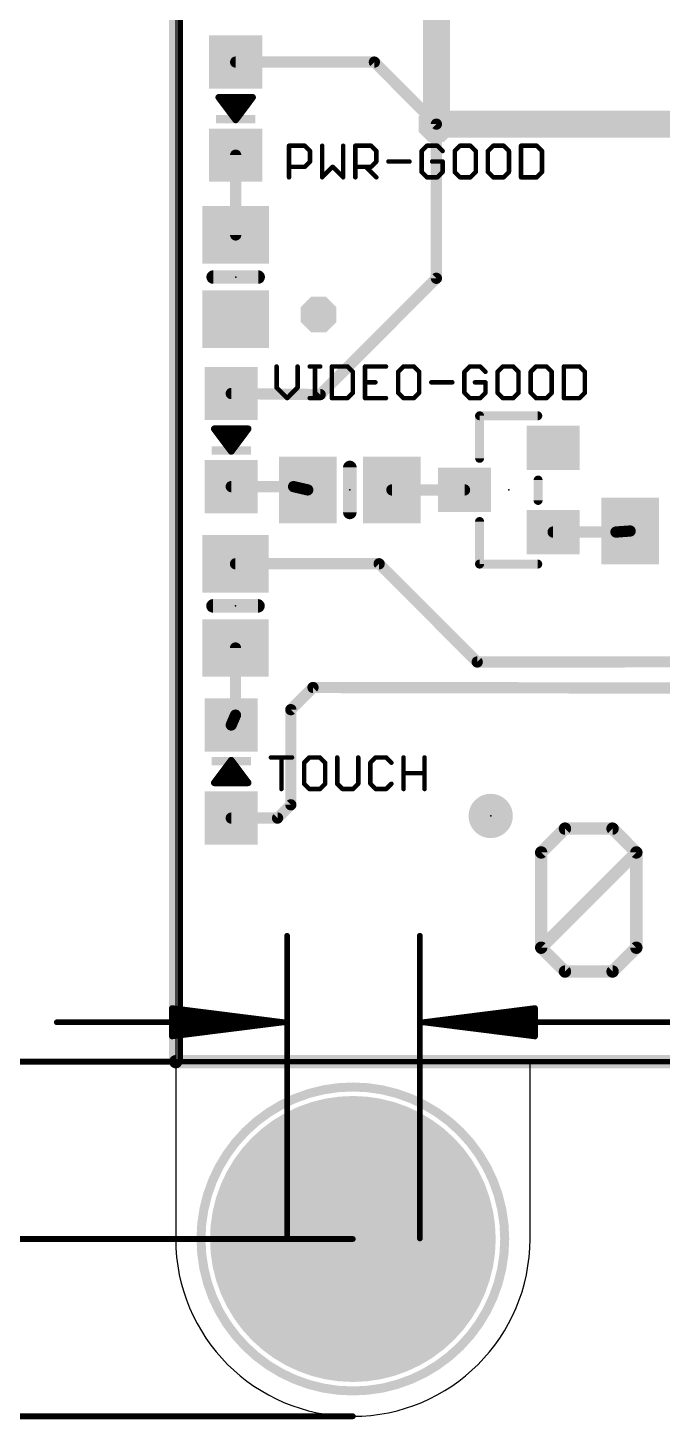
# Model space of a CAD drawing. Extents: x -31 to 165, y 0 to 136.
# Drawn here: x -3.34 to 10.98, y -0.06 to 31.32 of the extents above; entities that cross this region are included whole.
import ezdxf

# ---------------------------------------------------------------- set-up
doc = ezdxf.new("R2010")
doc.units = 0
for name, color, linetype in [('1', 12, 'CONTINUOUS'), ('16', 132, 'CONTINUOUS'), ('17', 110, 'CONTINUOUS'), ('18', 3, 'CONTINUOUS'), ('20', 53, 'CONTINUOUS'), ('21', 40, 'CONTINUOUS'), ('22', 6, 'CONTINUOUS'), ('23', 40, 'CONTINUOUS'), ('47', 253, 'CONTINUOUS')]:
    doc.layers.add(name, color=color, linetype=linetype)

# ---------------------------------------------------------------- blocks, each defined once
blk = doc.blocks.new('PIE')
at = {"const_width": 0.5}
blk.add_lwpolyline([(0, -0.25, 1), (0, 0.25, 1), (0, -0.25)], format="xyb", dxfattribs=at)
blk = doc.blocks.new('RECT')
blk.add_solid([(-0.5, -0.5), (0.5, -0.5), (-0.5, 0.5), (0.5, 0.5)])
blk = doc.blocks.new('ROUNDP')
at = {"const_width": 0.5}
blk.add_lwpolyline([(0, -0.25, 1), (0, 0.25, 1), (0, -0.25)], format="xyb", dxfattribs=at)
blk = doc.blocks.new('OCTAGONV')
at = {"const_width": 0.5}
blk.add_lwpolyline([(-0.25, -0.1036), (-0.25, 0.1036), (-0.1036, 0.25), (0.1036, 0.25), (0.25, 0.1036), (0.25, -0.1036), (0.1036, -0.25), (-0.1036, -0.25), (-0.25, -0.1036), (-0.25, 0.1036)], dxfattribs=at)

msp = doc.modelspace()

# ---------------------------------------------------------------- linework, layer by layer
at = {"layer": '1'}
for points, const_width in [([(-0.0008, 8.001), (-0.0008, 108.201)], 0.3), ([(1.3532, 30.551), (4.4852, 30.551)], 0.254), ([(4.4852, 30.551), (5.8852, 29.151)], 0.254), ([(5.8852, 29.151), (18.3992, 29.151)], 0.6096), ([(5.8852, 25.6735), (5.8852, 29.151)], 0.254), ([(1.3532, 26.651), (1.3532, 28.451)], 0.254), ([(3.2612, 23.0495), (5.8852, 25.6735)], 0.254), ([(1.2532, 23.0735), (3.2612, 23.0495)], 0.254), ([(2.6607, 20.9735), (1.2532, 20.9735)], 0.254), ([(2.9807, 20.899), (2.6607, 20.9735)], 0.254), ([(6.5212, 20.899), (4.8807, 20.899)], 0.254), ([(10.2602, 19.972), (9.9402, 19.949)], 0.254), ([(9.9402, 19.949), (8.5212, 19.949)], 0.254), ([(1.3492, 19.233), (4.5922, 19.233)], 0.254), ([(4.5922, 19.233), (6.8072, 17.018)], 0.254), ([(1.3492, 15.819), (1.3492, 17.333)], 0.254), ([(6.8072, 17.018), (30.6312, 17.033)], 0.254), ([(2.5992, 15.942), (3.0992, 16.442)], 0.254), ([(3.0992, 16.442), (31.1317, 16.401)], 0.254), ([(2.5992, 13.796), (2.5992, 15.942)], 0.254), ([(1.2532, 15.596), (1.3492, 15.819)], 0.254), ([(2.2992, 13.496), (2.5992, 13.796)], 0.254), ([(1.2532, 13.496), (2.2992, 13.496)], 0.254), ([(165.0992, 8.001), (-0.0008, 8.001)], 0.3)]:
    msp.add_lwpolyline(points, dxfattribs=dict(at, const_width=const_width))
for points, const_width in [([(1.3532, 30.6145, 1), (1.3532, 30.4875)], 0.127), ([(4.5301, 30.5959, 1), (4.4403, 30.5061)], 0.127), ([(4.4852, 30.4875, 1), (4.4852, 30.6145)], 0.127), ([(5.8852, 29.3034, 1), (5.8852, 28.9986)], 0.3048), ([(5.9487, 29.151, 1), (5.8217, 29.151)], 0.127), ([(5.8403, 29.1061, 1), (5.9301, 29.1959)], 0.127), ([(1.4167, 28.451, 1), (1.2897, 28.451)], 0.127), ([(1.2897, 26.651, 1), (1.4167, 26.651)], 0.127), ([(5.9301, 25.6286, 1), (5.8403, 25.7184)], 0.127), ([(5.8217, 25.6735, 1), (5.9487, 25.6735)], 0.127), ([(1.254, 23.137, 1), (1.2524, 23.01)], 0.127), ([(3.2163, 23.0944, 1), (3.3061, 23.0046)], 0.127), ([(3.2604, 22.986, 1), (3.262, 23.113)], 0.127), ([(1.2532, 21.037, 1), (1.2532, 20.91)], 0.127), ([(2.6751, 21.0353, 1), (2.6463, 20.9117)], 0.127), ([(2.6607, 20.91, 1), (2.6607, 21.037)], 0.127), ([(2.9663, 20.8372, 1), (2.9951, 20.9608)], 0.127), ([(4.8807, 20.9625, 1), (4.8807, 20.8355)], 0.127), ([(6.5212, 20.8355, 1), (6.5212, 20.9625)], 0.127), ([(10.2648, 19.9087, 1), (10.2556, 20.0353)], 0.127), ([(8.5212, 20.0125, 1), (8.5212, 19.8855)], 0.127), ([(9.9356, 20.0123, 1), (9.9448, 19.8857)], 0.127), ([(9.9402, 19.8855, 1), (9.9402, 20.0125)], 0.127), ([(1.3492, 19.2965, 1), (1.3492, 19.1695)], 0.127), ([(4.6371, 19.2779, 1), (4.5473, 19.1881)], 0.127), ([(4.5922, 19.1695, 1), (4.5922, 19.2965)], 0.127), ([(1.4127, 17.333, 1), (1.2857, 17.333)], 0.127), ([(6.8072, 17.0815, 1), (6.8072, 16.9545)], 0.127), ([(6.7623, 16.9731, 1), (6.8521, 17.0629)], 0.127), ([(3.0993, 16.5055, 1), (3.0991, 16.3785)], 0.127), ([(3.1441, 16.3971, 1), (3.0543, 16.4869)], 0.127), ([(2.6627, 15.942, 1), (2.5357, 15.942)], 0.127), ([(2.5543, 15.9869, 1), (2.6441, 15.8971)], 0.127), ([(1.2857, 15.819, 1), (1.4127, 15.819)], 0.127), ([(1.4075, 15.7939, 1), (1.2909, 15.8441)], 0.127), ([(1.1949, 15.6211, 1), (1.3115, 15.5709)], 0.127), ([(2.5357, 13.796, 1), (2.6627, 13.796)], 0.127), ([(2.6441, 13.7511, 1), (2.5543, 13.8409)], 0.127), ([(1.2532, 13.5595, 1), (1.2532, 13.4325)], 0.127), ([(2.2543, 13.5409, 1), (2.3441, 13.4511)], 0.127), ([(2.2992, 13.4325, 1), (2.2992, 13.5595)], 0.127), ([(-0.0008, 8.076, 1), (-0.0008, 7.926)], 0.15), ([(-0.0758, 8.001, 1), (0.0742, 8.001)], 0.15)]:
    msp.add_lwpolyline(points, format="xyb", dxfattribs=dict(at, const_width=const_width))
at = {"layer": '16'}
for points, const_width in [([(-0.0008, 8.001), (-0.0008, 108.201)], 0.25), ([(5.8852, 29.151), (5.8852, 46.301)], 0.6096), ([(165.0992, 8.001), (-0.0008, 8.001)], 0.25)]:
    msp.add_lwpolyline(points, dxfattribs=dict(at, const_width=const_width))
for points, const_width in [([(5.7328, 29.151, 1), (6.0376, 29.151)], 0.3048), ([(-0.0008, 8.0635, 1), (-0.0008, 7.9385)], 0.125), ([(-0.0633, 8.001, 1), (0.0617, 8.001)], 0.125)]:
    msp.add_lwpolyline(points, format="xyb", dxfattribs=dict(at, const_width=const_width))
at = {"layer": '20'}
for p, q in [((-0.0008, 112.201), (-0.0008, 4.001)), ((7.9992, 8.001), (157.0992, 8.001)), ((7.9992, 4.001), (7.9992, 8.001))]:
    msp.add_line(p, q, dxfattribs=at)
for start, end in [(180, 270), (270, 0)]:
    msp.add_arc((3.9992, 4.001), 4, start, end, dxfattribs=at)
at = {"layer": '21'}
for points, const_width in [([(1.7342, 29.755), (0.9722, 29.755)], 0.1524), ([(0.9722, 29.755), (1.3532, 29.247)], 0.1524), ([(1.3532, 29.247), (1.7342, 29.755)], 0.1524), ([(1, 29.718), (1.7065, 29.718)], 0.1524), ([(1.1142, 29.5656), (1.5922, 29.5656)], 0.1524), ([(1.2286, 29.4132), (1.4779, 29.4132)], 0.1524), ([(1.3429, 29.2608), (1.3636, 29.2608)], 0.1524), ([(2.558, 27.9518), (2.558, 28.6636)], 0.1016), ([(2.558, 28.6636), (2.9139, 28.6636)], 0.1016), ([(2.9139, 28.6636), (3.0325, 28.545)], 0.1016), ([(3.0325, 28.545), (3.0325, 28.3077)], 0.1016), ([(3.3064, 28.6636), (3.3064, 27.9518)], 0.1016), ([(3.781, 27.9518), (3.781, 28.6636)], 0.1016), ([(4.0548, 27.9518), (4.0548, 28.6636)], 0.1016), ([(4.0548, 28.6636), (4.4107, 28.6636)], 0.1016), ([(4.4107, 28.6636), (4.5294, 28.545)], 0.1016), ([(4.5294, 28.545), (4.5294, 28.3077)], 0.1016), ([(5.6703, 28.6636), (5.5517, 28.545)], 0.1016), ([(5.5517, 28.545), (5.5517, 28.0704)], 0.1016), ([(5.9076, 28.6636), (5.6703, 28.6636)], 0.1016), ([(6.0262, 28.545), (5.9076, 28.6636)], 0.1016), ([(6.4187, 28.6636), (6.3001, 28.545)], 0.1016), ([(6.3001, 28.545), (6.3001, 28.0704)], 0.1016), ([(6.656, 28.6636), (6.4187, 28.6636)], 0.1016), ([(6.7746, 28.545), (6.656, 28.6636)], 0.1016), ([(6.7746, 28.0704), (6.7746, 28.545)], 0.1016), ([(7.1671, 28.6636), (7.0485, 28.545)], 0.1016), ([(7.0485, 28.545), (7.0485, 28.0704)], 0.1016), ([(7.4044, 28.6636), (7.1671, 28.6636)], 0.1016), ([(7.523, 28.545), (7.4044, 28.6636)], 0.1016), ([(7.523, 28.0704), (7.523, 28.545)], 0.1016), ([(7.7969, 28.6636), (7.7969, 27.9518)], 0.1016), ([(8.1528, 28.6636), (7.7969, 28.6636)], 0.1016), ([(8.2714, 28.545), (8.1528, 28.6636)], 0.1016), ([(8.2714, 28.0704), (8.2714, 28.545)], 0.1016), ([(3.0325, 28.3077), (2.9139, 28.1891)], 0.1016), ([(4.5294, 28.3077), (4.4107, 28.1891)], 0.1016), ([(4.8032, 28.3077), (5.2778, 28.3077)], 0.1016), ([(6.0262, 28.3077), (5.7889, 28.3077)], 0.1016), ([(6.0262, 28.0704), (6.0262, 28.3077)], 0.1016), ([(2.9139, 28.1891), (2.558, 28.1891)], 0.1016), ([(3.3064, 27.9518), (3.5437, 28.1891)], 0.1016), ([(3.5437, 28.1891), (3.781, 27.9518)], 0.1016), ([(4.4107, 28.1891), (4.0548, 28.1891)], 0.1016), ([(4.2921, 28.1891), (4.5294, 27.9518)], 0.1016), ([(5.5517, 28.0704), (5.6703, 27.9518)], 0.1016), ([(5.6703, 27.9518), (5.9076, 27.9518)], 0.1016), ([(5.9076, 27.9518), (6.0262, 28.0704)], 0.1016), ([(6.3001, 28.0704), (6.4187, 27.9518)], 0.1016), ([(6.4187, 27.9518), (6.656, 27.9518)], 0.1016), ([(6.656, 27.9518), (6.7746, 28.0704)], 0.1016), ([(7.0485, 28.0704), (7.1671, 27.9518)], 0.1016), ([(7.1671, 27.9518), (7.4044, 27.9518)], 0.1016), ([(7.4044, 27.9518), (7.523, 28.0704)], 0.1016), ([(7.7969, 27.9518), (8.1528, 27.9518)], 0.1016), ([(8.1528, 27.9518), (8.2714, 28.0704)], 0.1016), ([(1.8612, 25.701), (0.8452, 25.701)], 0.3048), ([(2.277, 23.6826), (2.277, 23.2081)], 0.1016), ([(2.7515, 23.2081), (2.7515, 23.6826)], 0.1016), ([(3.0254, 23.6826), (3.2627, 23.6826)], 0.1016), ([(3.1441, 22.9708), (3.1441, 23.6826)], 0.1016), ([(3.5244, 23.6826), (3.5244, 22.9708)], 0.1016), ([(3.8803, 23.6826), (3.5244, 23.6826)], 0.1016), ([(3.9989, 23.564), (3.8803, 23.6826)], 0.1016), ([(3.9989, 23.0894), (3.9989, 23.564)], 0.1016), ([(4.7473, 23.6826), (4.2728, 23.6826)], 0.1016), ([(4.2728, 23.6826), (4.2728, 22.9708)], 0.1016), ([(5.1398, 23.6826), (5.0212, 23.564)], 0.1016), ([(5.0212, 23.564), (5.0212, 23.0894)], 0.1016), ([(5.3771, 23.6826), (5.1398, 23.6826)], 0.1016), ([(5.4957, 23.564), (5.3771, 23.6826)], 0.1016), ([(5.4957, 23.0894), (5.4957, 23.564)], 0.1016), ([(6.6367, 23.6826), (6.518, 23.564)], 0.1016), ([(6.518, 23.564), (6.518, 23.0894)], 0.1016), ([(6.8739, 23.6826), (6.6367, 23.6826)], 0.1016), ([(6.9926, 23.564), (6.8739, 23.6826)], 0.1016), ([(7.3851, 23.6826), (7.2664, 23.564)], 0.1016), ([(7.2664, 23.564), (7.2664, 23.0894)], 0.1016), ([(7.6223, 23.6826), (7.3851, 23.6826)], 0.1016), ([(7.741, 23.564), (7.6223, 23.6826)], 0.1016), ([(7.741, 23.0894), (7.741, 23.564)], 0.1016), ([(8.1335, 23.6826), (8.0149, 23.564)], 0.1016), ([(8.0149, 23.564), (8.0149, 23.0894)], 0.1016), ([(8.3708, 23.6826), (8.1335, 23.6826)], 0.1016), ([(8.4894, 23.564), (8.3708, 23.6826)], 0.1016), ([(8.4894, 23.0894), (8.4894, 23.564)], 0.1016), ([(8.7633, 23.6826), (8.7633, 22.9708)], 0.1016), ([(9.1192, 23.6826), (8.7633, 23.6826)], 0.1016), ([(9.2378, 23.564), (9.1192, 23.6826)], 0.1016), ([(9.2378, 23.0894), (9.2378, 23.564)], 0.1016), ([(2.277, 23.2081), (2.5143, 22.9708)], 0.1016), ([(2.5143, 22.9708), (2.7515, 23.2081)], 0.1016), ([(4.2728, 23.3267), (4.51, 23.3267)], 0.1016), ([(5.7696, 23.3267), (6.2441, 23.3267)], 0.1016), ([(6.9926, 23.3267), (6.7553, 23.3267)], 0.1016), ([(6.9926, 23.0894), (6.9926, 23.3267)], 0.1016), ([(3.0254, 22.9708), (3.2627, 22.9708)], 0.1016), ([(3.5244, 22.9708), (3.8803, 22.9708)], 0.1016), ([(3.8803, 22.9708), (3.9989, 23.0894)], 0.1016), ([(4.2728, 22.9708), (4.7473, 22.9708)], 0.1016), ([(5.0212, 23.0894), (5.1398, 22.9708)], 0.1016), ([(5.1398, 22.9708), (5.3771, 22.9708)], 0.1016), ([(5.3771, 22.9708), (5.4957, 23.0894)], 0.1016), ([(6.518, 23.0894), (6.6367, 22.9708)], 0.1016), ([(6.6367, 22.9708), (6.8739, 22.9708)], 0.1016), ([(6.8739, 22.9708), (6.9926, 23.0894)], 0.1016), ([(7.2664, 23.0894), (7.3851, 22.9708)], 0.1016), ([(7.3851, 22.9708), (7.6223, 22.9708)], 0.1016), ([(7.6223, 22.9708), (7.741, 23.0894)], 0.1016), ([(8.0149, 23.0894), (8.1335, 22.9708)], 0.1016), ([(8.1335, 22.9708), (8.3708, 22.9708)], 0.1016), ([(8.3708, 22.9708), (8.4894, 23.0894)], 0.1016), ([(8.7633, 22.9708), (9.1192, 22.9708)], 0.1016), ([(9.1192, 22.9708), (9.2378, 23.0894)], 0.1016), ([(6.8608, 22.5714), (8.1736, 22.5714)], 0.2032), ([(6.8608, 21.6126), (6.8608, 22.5714)], 0.2032), ([(1.6342, 22.2775), (0.8722, 22.2775)], 0.1524), ([(0.8722, 22.2775), (1.2532, 21.7695)], 0.1524), ([(0.8925, 22.2504), (1.6139, 22.2504)], 0.1524), ([(1.2532, 21.7695), (1.6342, 22.2775)], 0.1524), ([(1.0068, 22.098), (1.4996, 22.098)], 0.1524), ([(1.1211, 21.9456), (1.3853, 21.9456)], 0.1524), ([(1.2354, 21.7932), (1.271, 21.7932)], 0.1524), ([(3.9307, 21.407), (3.9307, 20.391)], 0.3048), ([(8.1816, 21.1214), (8.1816, 20.6626)], 0.2032), ([(6.8608, 19.2266), (6.8608, 20.1854)], 0.2032), ([(8.1736, 19.2266), (6.8608, 19.2266)], 0.2032), ([(0.8412, 18.283), (1.8572, 18.283)], 0.3048), ([(1.2532, 14.8), (0.8722, 14.292)], 0.1524), ([(1.2403, 14.7828), (1.2661, 14.7828)], 0.1524), ([(1.6342, 14.292), (1.2532, 14.8)], 0.1524), ([(2.15, 14.8636), (2.6245, 14.8636)], 0.1016), ([(2.3873, 14.1518), (2.3873, 14.8636)], 0.1016), ([(3.0171, 14.8636), (2.8984, 14.745)], 0.1016), ([(2.8984, 14.745), (2.8984, 14.2704)], 0.1016), ([(3.2543, 14.8636), (3.0171, 14.8636)], 0.1016), ([(3.373, 14.745), (3.2543, 14.8636)], 0.1016), ([(3.373, 14.2704), (3.373, 14.745)], 0.1016), ([(3.6468, 14.8636), (3.6468, 14.2704)], 0.1016), ([(4.1214, 14.2704), (4.1214, 14.8636)], 0.1016), ([(4.5139, 14.8636), (4.3952, 14.745)], 0.1016), ([(4.3952, 14.745), (4.3952, 14.2704)], 0.1016), ([(4.7511, 14.8636), (4.5139, 14.8636)], 0.1016), ([(4.8698, 14.745), (4.7511, 14.8636)], 0.1016), ([(5.1437, 14.1518), (5.1437, 14.8636)], 0.1016), ([(5.6182, 14.8636), (5.6182, 14.1518)], 0.1016), ([(1.0117, 14.478), (1.4947, 14.478)], 0.1524), ([(1.126, 14.6304), (1.3804, 14.6304)], 0.1524), ([(5.1437, 14.5077), (5.6182, 14.5077)], 0.1016), ([(0.8722, 14.292), (1.6342, 14.292)], 0.1524), ([(0.8974, 14.3256), (1.609, 14.3256)], 0.1524), ([(2.8984, 14.2704), (3.0171, 14.1518)], 0.1016), ([(3.0171, 14.1518), (3.2543, 14.1518)], 0.1016), ([(3.2543, 14.1518), (3.373, 14.2704)], 0.1016), ([(3.6468, 14.2704), (3.7655, 14.1518)], 0.1016), ([(3.7655, 14.1518), (4.0027, 14.1518)], 0.1016), ([(4.0027, 14.1518), (4.1214, 14.2704)], 0.1016), ([(4.3952, 14.2704), (4.5139, 14.1518)], 0.1016), ([(4.5139, 14.1518), (4.7511, 14.1518)], 0.1016), ([(4.7511, 14.1518), (4.8698, 14.2704)], 0.1016)]:
    msp.add_lwpolyline(points, dxfattribs=dict(at, const_width=const_width))
for points, const_width in [([(0.9722, 29.7931, 1), (0.9722, 29.7169)], 0.0762), ([(1.0027, 29.7779, 1), (0.9417, 29.7321)], 0.0762), ([(1.7647, 29.7321, 1), (1.7037, 29.7779)], 0.0762), ([(1.7342, 29.7169, 1), (1.7342, 29.7931)], 0.0762), ([(1, 29.7561, 1), (1, 29.6799)], 0.0762), ([(1.1142, 29.6037, 1), (1.1142, 29.5275)], 0.0762), ([(1.5922, 29.5275, 1), (1.5922, 29.6037)], 0.0762), ([(1.7065, 29.6799, 1), (1.7065, 29.7561)], 0.0762), ([(1.2286, 29.4513, 1), (1.2286, 29.3751)], 0.0762), ([(1.3429, 29.2989, 1), (1.3429, 29.2227)], 0.0762), ([(1.3227, 29.2699, 1), (1.3837, 29.2241)], 0.0762), ([(1.3227, 29.2241, 1), (1.3837, 29.2699)], 0.0762), ([(1.3636, 29.2227, 1), (1.3636, 29.2989)], 0.0762), ([(1.4779, 29.3751, 1), (1.4779, 29.4513)], 0.0762), ([(2.5834, 28.6636, 1), (2.5326, 28.6636)], 0.0508), ([(2.558, 28.689, 1), (2.558, 28.6382)], 0.0508), ([(2.9319, 28.6816, 1), (2.8959, 28.6456)], 0.0508), ([(2.9139, 28.6382, 1), (2.9139, 28.689)], 0.0508), ([(3.0579, 28.545, 1), (3.0071, 28.545)], 0.0508), ([(3.0146, 28.527, 1), (3.0505, 28.5629)], 0.0508), ([(3.3318, 28.6636, 1), (3.281, 28.6636)], 0.0508), ([(3.8064, 28.6636, 1), (3.7556, 28.6636)], 0.0508), ([(4.0802, 28.6636, 1), (4.0294, 28.6636)], 0.0508), ([(4.0548, 28.689, 1), (4.0548, 28.6382)], 0.0508), ([(4.4287, 28.6816, 1), (4.3928, 28.6456)], 0.0508), ([(4.4107, 28.6382, 1), (4.4107, 28.689)], 0.0508), ([(4.5548, 28.545, 1), (4.504, 28.545)], 0.0508), ([(4.5114, 28.527, 1), (4.5473, 28.5629)], 0.0508), ([(5.5771, 28.545, 1), (5.5263, 28.545)], 0.0508), ([(5.5337, 28.5629, 1), (5.5696, 28.527)], 0.0508), ([(5.6703, 28.689, 1), (5.6703, 28.6382)], 0.0508), ([(5.6883, 28.6456, 1), (5.6523, 28.6816)], 0.0508), ([(5.9255, 28.6816, 1), (5.8896, 28.6456)], 0.0508), ([(5.9076, 28.6382, 1), (5.9076, 28.689)], 0.0508), ([(6.0082, 28.527, 1), (6.0442, 28.5629)], 0.0508), ([(6.3255, 28.545, 1), (6.2747, 28.545)], 0.0508), ([(6.2821, 28.5629, 1), (6.318, 28.527)], 0.0508), ([(6.4187, 28.689, 1), (6.4187, 28.6382)], 0.0508), ([(6.4367, 28.6456, 1), (6.4008, 28.6816)], 0.0508), ([(6.6739, 28.6816, 1), (6.638, 28.6456)], 0.0508), ([(6.656, 28.6382, 1), (6.656, 28.689)], 0.0508), ([(6.8, 28.545, 1), (6.7492, 28.545)], 0.0508), ([(6.7567, 28.527, 1), (6.7926, 28.5629)], 0.0508), ([(7.0739, 28.545, 1), (7.0231, 28.545)], 0.0508), ([(7.0305, 28.5629, 1), (7.0665, 28.527)], 0.0508), ([(7.1671, 28.689, 1), (7.1671, 28.6382)], 0.0508), ([(7.1851, 28.6456, 1), (7.1492, 28.6816)], 0.0508), ([(7.4224, 28.6816, 1), (7.3864, 28.6456)], 0.0508), ([(7.4044, 28.6382, 1), (7.4044, 28.689)], 0.0508), ([(7.5484, 28.545, 1), (7.4976, 28.545)], 0.0508), ([(7.5051, 28.527, 1), (7.541, 28.5629)], 0.0508), ([(7.8223, 28.6636, 1), (7.7715, 28.6636)], 0.0508), ([(7.7969, 28.689, 1), (7.7969, 28.6382)], 0.0508), ([(8.1708, 28.6816, 1), (8.1349, 28.6456)], 0.0508), ([(8.1528, 28.6382, 1), (8.1528, 28.689)], 0.0508), ([(8.2968, 28.545, 1), (8.246, 28.545)], 0.0508), ([(8.2535, 28.527, 1), (8.2894, 28.5629)], 0.0508), ([(3.0071, 28.3077, 1), (3.0579, 28.3077)], 0.0508), ([(3.0505, 28.2897, 1), (3.0146, 28.3257)], 0.0508), ([(4.504, 28.3077, 1), (4.5548, 28.3077)], 0.0508), ([(4.5473, 28.2897, 1), (4.5114, 28.3257)], 0.0508), ([(4.8032, 28.3331, 1), (4.8032, 28.2823)], 0.0508), ([(5.2778, 28.2823, 1), (5.2778, 28.3331)], 0.0508), ([(5.7889, 28.3331, 1), (5.7889, 28.2823)], 0.0508), ([(6.0516, 28.3077, 1), (6.0008, 28.3077)], 0.0508), ([(6.0262, 28.2823, 1), (6.0262, 28.3331)], 0.0508), ([(2.558, 28.2145, 1), (2.558, 28.1637)], 0.0508), ([(2.5326, 27.9518, 1), (2.5834, 27.9518)], 0.0508), ([(2.8959, 28.207, 1), (2.9319, 28.1711)], 0.0508), ([(2.9139, 28.1637, 1), (2.9139, 28.2145)], 0.0508), ([(3.2885, 27.9698, 1), (3.3244, 27.9338)], 0.0508), ([(3.281, 27.9518, 1), (3.3318, 27.9518)], 0.0508), ([(3.5616, 28.207, 1), (3.5257, 28.1711)], 0.0508), ([(3.5616, 28.1711, 1), (3.5257, 28.207)], 0.0508), ([(3.7556, 27.9518, 1), (3.8064, 27.9518)], 0.0508), ([(3.763, 27.9338, 1), (3.7989, 27.9698)], 0.0508), ([(4.0548, 28.2145, 1), (4.0548, 28.1637)], 0.0508), ([(4.0294, 27.9518, 1), (4.0802, 27.9518)], 0.0508), ([(4.3101, 28.207, 1), (4.2741, 28.1711)], 0.0508), ([(4.3928, 28.207, 1), (4.4287, 28.1711)], 0.0508), ([(4.4107, 28.1637, 1), (4.4107, 28.2145)], 0.0508), ([(4.5114, 27.9338, 1), (4.5473, 27.9698)], 0.0508), ([(5.5696, 28.0884, 1), (5.5337, 28.0525)], 0.0508), ([(5.5263, 28.0704, 1), (5.5771, 28.0704)], 0.0508), ([(5.6703, 27.9772, 1), (5.6703, 27.9264)], 0.0508), ([(5.6523, 27.9338, 1), (5.6883, 27.9698)], 0.0508), ([(5.8896, 27.9698, 1), (5.9255, 27.9338)], 0.0508), ([(5.9076, 27.9264, 1), (5.9076, 27.9772)], 0.0508), ([(6.0008, 28.0704, 1), (6.0516, 28.0704)], 0.0508), ([(6.0442, 28.0525, 1), (6.0082, 28.0884)], 0.0508), ([(6.318, 28.0884, 1), (6.2821, 28.0525)], 0.0508), ([(6.2747, 28.0704, 1), (6.3255, 28.0704)], 0.0508), ([(6.4187, 27.9772, 1), (6.4187, 27.9264)], 0.0508), ([(6.4008, 27.9338, 1), (6.4367, 27.9698)], 0.0508), ([(6.638, 27.9698, 1), (6.6739, 27.9338)], 0.0508), ([(6.656, 27.9264, 1), (6.656, 27.9772)], 0.0508), ([(6.7492, 28.0704, 1), (6.8, 28.0704)], 0.0508), ([(6.7926, 28.0525, 1), (6.7567, 28.0884)], 0.0508), ([(7.0665, 28.0884, 1), (7.0305, 28.0525)], 0.0508), ([(7.0231, 28.0704, 1), (7.0739, 28.0704)], 0.0508), ([(7.1671, 27.9772, 1), (7.1671, 27.9264)], 0.0508), ([(7.1492, 27.9338, 1), (7.1851, 27.9698)], 0.0508), ([(7.3864, 27.9698, 1), (7.4224, 27.9338)], 0.0508), ([(7.4044, 27.9264, 1), (7.4044, 27.9772)], 0.0508), ([(7.4976, 28.0704, 1), (7.5484, 28.0704)], 0.0508), ([(7.541, 28.0525, 1), (7.5051, 28.0884)], 0.0508), ([(7.7969, 27.9772, 1), (7.7969, 27.9264)], 0.0508), ([(7.7715, 27.9518, 1), (7.8223, 27.9518)], 0.0508), ([(8.1349, 27.9698, 1), (8.1708, 27.9338)], 0.0508), ([(8.1528, 27.9264, 1), (8.1528, 27.9772)], 0.0508), ([(8.246, 28.0704, 1), (8.2968, 28.0704)], 0.0508), ([(8.2894, 28.0525, 1), (8.2535, 28.0884)], 0.0508), ([(0.8452, 25.7772, 1), (0.8452, 25.6248)], 0.1524), ([(1.8612, 25.6248, 1), (1.8612, 25.7772)], 0.1524), ([(2.3024, 23.6826, 1), (2.2516, 23.6826)], 0.0508), ([(2.7769, 23.6826, 1), (2.7261, 23.6826)], 0.0508), ([(3.0254, 23.708, 1), (3.0254, 23.6572)], 0.0508), ([(3.1694, 23.6826, 1), (3.1187, 23.6826)], 0.0508), ([(3.2627, 23.6572, 1), (3.2627, 23.708)], 0.0508), ([(3.5498, 23.6826, 1), (3.499, 23.6826)], 0.0508), ([(3.5244, 23.708, 1), (3.5244, 23.6572)], 0.0508), ([(3.8982, 23.7006, 1), (3.8623, 23.6646)], 0.0508), ([(3.8803, 23.6572, 1), (3.8803, 23.708)], 0.0508), ([(4.0243, 23.564, 1), (3.9735, 23.564)], 0.0508), ([(3.9809, 23.546, 1), (4.0169, 23.5819)], 0.0508), ([(4.2728, 23.708, 1), (4.2728, 23.6572)], 0.0508), ([(4.2982, 23.6826, 1), (4.2474, 23.6826)], 0.0508), ([(4.7473, 23.6572, 1), (4.7473, 23.708)], 0.0508), ([(5.0466, 23.564, 1), (4.9958, 23.564)], 0.0508), ([(5.0032, 23.5819, 1), (5.0392, 23.546)], 0.0508), ([(5.1398, 23.708, 1), (5.1398, 23.6572)], 0.0508), ([(5.1578, 23.6646, 1), (5.1219, 23.7006)], 0.0508), ([(5.3951, 23.7006, 1), (5.3591, 23.6646)], 0.0508), ([(5.3771, 23.6572, 1), (5.3771, 23.708)], 0.0508), ([(5.5211, 23.564, 1), (5.4703, 23.564)], 0.0508), ([(5.4778, 23.546, 1), (5.5137, 23.5819)], 0.0508), ([(6.5434, 23.564, 1), (6.4926, 23.564)], 0.0508), ([(6.5001, 23.5819, 1), (6.536, 23.546)], 0.0508), ([(6.6367, 23.708, 1), (6.6367, 23.6572)], 0.0508), ([(6.6546, 23.6646, 1), (6.6187, 23.7006)], 0.0508), ([(6.8919, 23.7006, 1), (6.856, 23.6646)], 0.0508), ([(6.8739, 23.6572, 1), (6.8739, 23.708)], 0.0508), ([(6.9746, 23.546, 1), (7.0105, 23.5819)], 0.0508), ([(7.2918, 23.564, 1), (7.241, 23.564)], 0.0508), ([(7.2485, 23.5819, 1), (7.2844, 23.546)], 0.0508), ([(7.3851, 23.708, 1), (7.3851, 23.6572)], 0.0508), ([(7.403, 23.6646, 1), (7.3671, 23.7006)], 0.0508), ([(7.6403, 23.7006, 1), (7.6044, 23.6646)], 0.0508), ([(7.6223, 23.6572, 1), (7.6223, 23.708)], 0.0508), ([(7.7664, 23.564, 1), (7.7156, 23.564)], 0.0508), ([(7.723, 23.546, 1), (7.7589, 23.5819)], 0.0508), ([(8.0403, 23.564, 1), (7.9895, 23.564)], 0.0508), ([(7.9969, 23.5819, 1), (8.0328, 23.546)], 0.0508), ([(8.1335, 23.708, 1), (8.1335, 23.6572)], 0.0508), ([(8.1514, 23.6646, 1), (8.1155, 23.7006)], 0.0508), ([(8.3887, 23.7006, 1), (8.3528, 23.6646)], 0.0508), ([(8.3708, 23.6572, 1), (8.3708, 23.708)], 0.0508), ([(8.5148, 23.564, 1), (8.464, 23.564)], 0.0508), ([(8.4714, 23.546, 1), (8.5074, 23.5819)], 0.0508), ([(8.7887, 23.6826, 1), (8.7379, 23.6826)], 0.0508), ([(8.7633, 23.708, 1), (8.7633, 23.6572)], 0.0508), ([(9.1371, 23.7006, 1), (9.1012, 23.6646)], 0.0508), ([(9.1192, 23.6572, 1), (9.1192, 23.708)], 0.0508), ([(9.2632, 23.564, 1), (9.2124, 23.564)], 0.0508), ([(9.2198, 23.546, 1), (9.2558, 23.5819)], 0.0508), ([(2.295, 23.226, 1), (2.259, 23.1901)], 0.0508), ([(2.2516, 23.2081, 1), (2.3024, 23.2081)], 0.0508), ([(2.7261, 23.2081, 1), (2.7769, 23.2081)], 0.0508), ([(2.7695, 23.1901, 1), (2.7336, 23.226)], 0.0508), ([(4.2728, 23.3521, 1), (4.2728, 23.3013)], 0.0508), ([(4.51, 23.3013, 1), (4.51, 23.3521)], 0.0508), ([(5.7696, 23.3521, 1), (5.7696, 23.3013)], 0.0508), ([(6.2441, 23.3013, 1), (6.2441, 23.3521)], 0.0508), ([(6.7553, 23.3521, 1), (6.7553, 23.3013)], 0.0508), ([(7.018, 23.3267, 1), (6.9672, 23.3267)], 0.0508), ([(6.9926, 23.3013, 1), (6.9926, 23.3521)], 0.0508), ([(2.4963, 22.9888, 1), (2.5322, 22.9528)], 0.0508), ([(2.4963, 22.9528, 1), (2.5322, 22.9888)], 0.0508), ([(3.0254, 22.9962, 1), (3.0254, 22.9454)], 0.0508), ([(3.1187, 22.9708, 1), (3.1694, 22.9708)], 0.0508), ([(3.2627, 22.9454, 1), (3.2627, 22.9962)], 0.0508), ([(3.5244, 22.9962, 1), (3.5244, 22.9454)], 0.0508), ([(3.499, 22.9708, 1), (3.5498, 22.9708)], 0.0508), ([(3.8623, 22.9888, 1), (3.8982, 22.9528)], 0.0508), ([(3.8803, 22.9454, 1), (3.8803, 22.9962)], 0.0508), ([(3.9735, 23.0894, 1), (4.0243, 23.0894)], 0.0508), ([(4.0169, 23.0715, 1), (3.9809, 23.1074)], 0.0508), ([(4.2728, 22.9962, 1), (4.2728, 22.9454)], 0.0508), ([(4.2474, 22.9708, 1), (4.2982, 22.9708)], 0.0508), ([(4.7473, 22.9454, 1), (4.7473, 22.9962)], 0.0508), ([(5.0392, 23.1074, 1), (5.0032, 23.0715)], 0.0508), ([(4.9958, 23.0894, 1), (5.0466, 23.0894)], 0.0508), ([(5.1398, 22.9962, 1), (5.1398, 22.9454)], 0.0508), ([(5.1219, 22.9528, 1), (5.1578, 22.9888)], 0.0508), ([(5.3591, 22.9888, 1), (5.3951, 22.9528)], 0.0508), ([(5.3771, 22.9454, 1), (5.3771, 22.9962)], 0.0508), ([(5.4703, 23.0894, 1), (5.5211, 23.0894)], 0.0508), ([(5.5137, 23.0715, 1), (5.4778, 23.1074)], 0.0508), ([(6.4926, 23.0894, 1), (6.5434, 23.0894)], 0.0508), ([(6.536, 23.1074, 1), (6.5001, 23.0715)], 0.0508), ([(6.6367, 22.9962, 1), (6.6367, 22.9454)], 0.0508), ([(6.6187, 22.9528, 1), (6.6546, 22.9888)], 0.0508), ([(6.856, 22.9888, 1), (6.8919, 22.9528)], 0.0508), ([(6.8739, 22.9454, 1), (6.8739, 22.9962)], 0.0508), ([(6.9672, 23.0894, 1), (7.018, 23.0894)], 0.0508), ([(7.0105, 23.0715, 1), (6.9746, 23.1074)], 0.0508), ([(7.241, 23.0894, 1), (7.2918, 23.0894)], 0.0508), ([(7.2844, 23.1074, 1), (7.2485, 23.0715)], 0.0508), ([(7.3851, 22.9962, 1), (7.3851, 22.9454)], 0.0508), ([(7.3671, 22.9528, 1), (7.403, 22.9888)], 0.0508), ([(7.6044, 22.9888, 1), (7.6403, 22.9528)], 0.0508), ([(7.6223, 22.9454, 1), (7.6223, 22.9962)], 0.0508), ([(7.7156, 23.0894, 1), (7.7664, 23.0894)], 0.0508), ([(7.7589, 23.0715, 1), (7.723, 23.1074)], 0.0508), ([(8.0328, 23.1074, 1), (7.9969, 23.0715)], 0.0508), ([(7.9895, 23.0894, 1), (8.0403, 23.0894)], 0.0508), ([(8.1335, 22.9962, 1), (8.1335, 22.9454)], 0.0508), ([(8.1155, 22.9528, 1), (8.1514, 22.9888)], 0.0508), ([(8.3528, 22.9888, 1), (8.3887, 22.9528)], 0.0508), ([(8.3708, 22.9454, 1), (8.3708, 22.9962)], 0.0508), ([(8.464, 23.0894, 1), (8.5148, 23.0894)], 0.0508), ([(8.5074, 23.0715, 1), (8.4714, 23.1074)], 0.0508), ([(8.7633, 22.9962, 1), (8.7633, 22.9454)], 0.0508), ([(8.7379, 22.9708, 1), (8.7887, 22.9708)], 0.0508), ([(9.1012, 22.9888, 1), (9.1371, 22.9528)], 0.0508), ([(9.1192, 22.9454, 1), (9.1192, 22.9962)], 0.0508), ([(9.2124, 23.0894, 1), (9.2632, 23.0894)], 0.0508), ([(9.2558, 23.0715, 1), (9.2198, 23.1074)], 0.0508), ([(6.8608, 22.6222, 1), (6.8608, 22.5206)], 0.1016), ([(6.9116, 22.5714, 1), (6.81, 22.5714)], 0.1016), ([(8.1736, 22.5206, 1), (8.1736, 22.6222)], 0.1016), ([(0.8722, 22.3156, 1), (0.8722, 22.2394)], 0.0762), ([(0.9027, 22.3004, 1), (0.8417, 22.2546)], 0.0762), ([(0.8925, 22.2885, 1), (0.8925, 22.2123)], 0.0762), ([(1.6647, 22.2546, 1), (1.6037, 22.3004)], 0.0762), ([(1.6139, 22.2123, 1), (1.6139, 22.2885)], 0.0762), ([(1.6342, 22.2394, 1), (1.6342, 22.3156)], 0.0762), ([(1.0068, 22.1361, 1), (1.0068, 22.0599)], 0.0762), ([(1.1211, 21.9837, 1), (1.1211, 21.9075)], 0.0762), ([(1.3853, 21.9075, 1), (1.3853, 21.9837)], 0.0762), ([(1.4996, 22.0599, 1), (1.4996, 22.1361)], 0.0762), ([(1.2354, 21.8313, 1), (1.2354, 21.7551)], 0.0762), ([(1.2227, 21.7924, 1), (1.2837, 21.7466)], 0.0762), ([(1.2227, 21.7466, 1), (1.2837, 21.7924)], 0.0762), ([(1.271, 21.7551, 1), (1.271, 21.8313)], 0.0762), ([(6.81, 21.6126, 1), (6.9116, 21.6126)], 0.1016), ([(4.0069, 21.407, 1), (3.8545, 21.407)], 0.1524), ([(8.2324, 21.1214, 1), (8.1308, 21.1214)], 0.1016), ([(3.8545, 20.391, 1), (4.0069, 20.391)], 0.1524), ([(8.1308, 20.6626, 1), (8.2324, 20.6626)], 0.1016), ([(6.9116, 20.1854, 1), (6.81, 20.1854)], 0.1016), ([(6.8608, 19.2774, 1), (6.8608, 19.1758)], 0.1016), ([(6.81, 19.2266, 1), (6.9116, 19.2266)], 0.1016), ([(8.1736, 19.1758, 1), (8.1736, 19.2774)], 0.1016), ([(0.8412, 18.3592, 1), (0.8412, 18.2068)], 0.1524), ([(1.8572, 18.2068, 1), (1.8572, 18.3592)], 0.1524), ([(1.2403, 14.8209, 1), (1.2403, 14.7447)], 0.0762), ([(1.2837, 14.8229, 1), (1.2227, 14.7771)], 0.0762), ([(1.2837, 14.7771, 1), (1.2227, 14.8229)], 0.0762), ([(1.2661, 14.7447, 1), (1.2661, 14.8209)], 0.0762), ([(2.15, 14.889, 1), (2.15, 14.8382)], 0.0508), ([(2.4127, 14.8636, 1), (2.3619, 14.8636)], 0.0508), ([(2.6245, 14.8382, 1), (2.6245, 14.889)], 0.0508), ([(2.9238, 14.745, 1), (2.873, 14.745)], 0.0508), ([(2.8805, 14.7629, 1), (2.9164, 14.727)], 0.0508), ([(3.0171, 14.889, 1), (3.0171, 14.8382)], 0.0508), ([(3.035, 14.8456, 1), (2.9991, 14.8816)], 0.0508), ([(3.2723, 14.8816, 1), (3.2364, 14.8456)], 0.0508), ([(3.2543, 14.8382, 1), (3.2543, 14.889)], 0.0508), ([(3.3984, 14.745, 1), (3.3476, 14.745)], 0.0508), ([(3.355, 14.727, 1), (3.3909, 14.7629)], 0.0508), ([(3.6722, 14.8636, 1), (3.6214, 14.8636)], 0.0508), ([(4.1468, 14.8636, 1), (4.096, 14.8636)], 0.0508), ([(4.4206, 14.745, 1), (4.3698, 14.745)], 0.0508), ([(4.3773, 14.7629, 1), (4.4132, 14.727)], 0.0508), ([(4.5139, 14.889, 1), (4.5139, 14.8382)], 0.0508), ([(4.5318, 14.8456, 1), (4.4959, 14.8816)], 0.0508), ([(4.7691, 14.8816, 1), (4.7332, 14.8456)], 0.0508), ([(4.7511, 14.8382, 1), (4.7511, 14.889)], 0.0508), ([(4.8518, 14.727, 1), (4.8877, 14.7629)], 0.0508), ([(5.1691, 14.8636, 1), (5.1183, 14.8636)], 0.0508), ([(5.6436, 14.8636, 1), (5.5928, 14.8636)], 0.0508), ([(1.0117, 14.5161, 1), (1.0117, 14.4399)], 0.0762), ([(1.126, 14.6685, 1), (1.126, 14.5923)], 0.0762), ([(1.3804, 14.5923, 1), (1.3804, 14.6685)], 0.0762), ([(1.4947, 14.4399, 1), (1.4947, 14.5161)], 0.0762), ([(5.1437, 14.5331, 1), (5.1437, 14.4823)], 0.0508), ([(5.6182, 14.4823, 1), (5.6182, 14.5331)], 0.0508), ([(0.8722, 14.3301, 1), (0.8722, 14.2539)], 0.0762), ([(0.8417, 14.3149, 1), (0.9027, 14.2691)], 0.0762), ([(0.8974, 14.3637, 1), (0.8974, 14.2875)], 0.0762), ([(1.6037, 14.2691, 1), (1.6647, 14.3149)], 0.0762), ([(1.609, 14.2875, 1), (1.609, 14.3637)], 0.0762), ([(1.6342, 14.2539, 1), (1.6342, 14.3301)], 0.0762), ([(2.3619, 14.1518, 1), (2.4127, 14.1518)], 0.0508), ([(2.873, 14.2704, 1), (2.9238, 14.2704)], 0.0508), ([(2.9164, 14.2884, 1), (2.8805, 14.2525)], 0.0508), ([(3.0171, 14.1772, 1), (3.0171, 14.1264)], 0.0508), ([(2.9991, 14.1338, 1), (3.035, 14.1698)], 0.0508), ([(3.2364, 14.1698, 1), (3.2723, 14.1338)], 0.0508), ([(3.2543, 14.1264, 1), (3.2543, 14.1772)], 0.0508), ([(3.3476, 14.2704, 1), (3.3984, 14.2704)], 0.0508), ([(3.3909, 14.2525, 1), (3.355, 14.2884)], 0.0508), ([(3.6214, 14.2704, 1), (3.6722, 14.2704)], 0.0508), ([(3.6648, 14.2884, 1), (3.6289, 14.2525)], 0.0508), ([(3.7655, 14.1772, 1), (3.7655, 14.1264)], 0.0508), ([(3.7475, 14.1338, 1), (3.7834, 14.1698)], 0.0508), ([(3.9848, 14.1698, 1), (4.0207, 14.1338)], 0.0508), ([(4.0027, 14.1264, 1), (4.0027, 14.1772)], 0.0508), ([(4.096, 14.2704, 1), (4.1468, 14.2704)], 0.0508), ([(4.1393, 14.2525, 1), (4.1034, 14.2884)], 0.0508), ([(4.3698, 14.2704, 1), (4.4206, 14.2704)], 0.0508), ([(4.4132, 14.2884, 1), (4.3773, 14.2525)], 0.0508), ([(4.5139, 14.1772, 1), (4.5139, 14.1264)], 0.0508), ([(4.4959, 14.1338, 1), (4.5318, 14.1698)], 0.0508), ([(4.7332, 14.1698, 1), (4.7691, 14.1338)], 0.0508), ([(4.7511, 14.1264, 1), (4.7511, 14.1772)], 0.0508), ([(4.8877, 14.2525, 1), (4.8518, 14.2884)], 0.0508), ([(5.1183, 14.1518, 1), (5.1691, 14.1518)], 0.0508), ([(5.5928, 14.1518, 1), (5.6436, 14.1518)], 0.0508), ([(3.9992, 0.572, 1), (3.9992, 7.43, 1), (3.9992, 0.572)], 0.2032)]:
    msp.add_lwpolyline(points, format="xyb", dxfattribs=dict(at, const_width=const_width))
at = {"layer": '22', "const_width": 0.127}
for points in [[(0.0992, 108.001), (0.0992, 8.001)], [(0.0992, 8.001), (165.0992, 8.001)]]:
    msp.add_lwpolyline(points, dxfattribs=at)
at = {"layer": '22', "const_width": 0.0635}
for points in [[(0.0992, 8.0328, 1), (0.0992, 7.9693)], [(0.0675, 8.001, 1), (0.131, 8.001)]]:
    msp.add_lwpolyline(points, format="xyb", dxfattribs=at)
at = {"layer": '23'}
for p in [(1.3532, 29.501), (1.3532, 25.701), (1.2532, 22.0235), (3.9307, 20.899), (7.5212, 20.899), (1.3492, 18.283), (1.2532, 14.546), (7.1112, 13.544), (3.9992, 4.001)]:
    msp.add_point(p, dxfattribs=at)
at = {"layer": '47'}
for points, const_width in [([(8.2515, 12.7208), (8.7887, 13.2581)], 0.2794), ([(8.7887, 13.2581), (9.8632, 13.2581)], 0.2794), ([(9.8632, 13.2581), (10.4004, 12.7208)], 0.2794), ([(8.2515, 10.5719), (8.2515, 12.7208)], 0.2794), ([(8.2515, 10.5719), (10.4004, 12.7208)], 0.2794), ([(10.4004, 12.7208), (10.4004, 10.5719)], 0.2794), ([(2.5146, 4.0132), (2.5146, 10.84)], 0.13), ([(5.5118, 4.0132), (5.5118, 10.84)], 0.13), ([(8.7887, 10.0347), (8.2515, 10.5719)], 0.2794), ([(10.4004, 10.5719), (9.8632, 10.0347)], 0.2794), ([(9.8632, 10.0347), (8.7887, 10.0347)], 0.2794), ([(2.4496, 8.89), (-0.0854, 9.2092)], 0.13), ([(-0.0854, 9.2092), (-0.0854, 8.5708)], 0.13), ([(2.4496, 8.89), (-0.0854, 9.15)], 0.13), ([(5.5768, 8.89), (8.1118, 9.2092)], 0.13), ([(5.5768, 8.89), (8.1118, 9.15)], 0.13), ([(8.1118, 9.2092), (8.1118, 8.5708)], 0.13), ([(2.4496, 8.89), (-2.6854, 8.89)], 0.13), ([(2.4496, 8.89), (-0.0854, 9.02)], 0.13), ([(-0.0854, 8.5708), (2.4496, 8.89)], 0.13), ([(-0.0854, 8.76), (2.4496, 8.89)], 0.13), ([(-0.0854, 8.63), (2.4496, 8.89)], 0.13), ([(5.5768, 8.89), (8.1118, 9.02)], 0.13), ([(5.5768, 8.89), (17.8589, 8.89)], 0.13), ([(8.1118, 8.5708), (5.5768, 8.89)], 0.13), ([(8.1118, 8.76), (5.5768, 8.89)], 0.13), ([(8.1118, 8.63), (5.5768, 8.89)], 0.13), ([(-0.0008, 8.001), (-16.936, 8.001)], 0.13), ([(-0.0008, 8.001), (-10.84, 8.001)], 0.13), ([(3.9992, 4.001), (-22.524, 4.001)], 0.13), ([(3.9992, 0.001), (-28.62, 0.001)], 0.13)]:
    msp.add_lwpolyline(points, dxfattribs=dict(at, const_width=const_width))
for points, const_width in [([(8.7887, 13.3279, 1), (8.7887, 13.1882)], 0.1397), ([(8.8381, 13.2087, 1), (8.7393, 13.3074)], 0.1397), ([(9.9126, 13.3074, 1), (9.8138, 13.2087)], 0.1397), ([(9.8632, 13.1882, 1), (9.8632, 13.3279)], 0.1397), ([(8.3214, 12.7208, 1), (8.1816, 12.7208)], 0.1397), ([(8.2021, 12.7702, 1), (8.3009, 12.6714)], 0.1397), ([(10.4703, 12.7208, 1), (10.3306, 12.7208)], 0.1397), ([(10.4498, 12.6714, 1), (10.351, 12.7702)], 0.1397), ([(10.351, 12.6714, 1), (10.4498, 12.7702)], 0.1397), ([(2.5471, 10.84, 1), (2.4821, 10.84)], 0.065), ([(5.5443, 10.84, 1), (5.4793, 10.84)], 0.065), ([(8.3009, 10.6213, 1), (8.2021, 10.5225)], 0.1397), ([(8.2021, 10.6213, 1), (8.3009, 10.5225)], 0.1397), ([(10.4498, 10.5225, 1), (10.351, 10.6213)], 0.1397), ([(8.1816, 10.5719, 1), (8.3214, 10.5719)], 0.1397), ([(10.3306, 10.5719, 1), (10.4703, 10.5719)], 0.1397), ([(8.7887, 10.1046, 1), (8.7887, 9.9649)], 0.1397), ([(8.7393, 9.9853, 1), (8.8381, 10.0841)], 0.1397), ([(9.8138, 10.0841, 1), (9.9126, 9.9853)], 0.1397), ([(9.8632, 9.9649, 1), (9.8632, 10.1046)], 0.1397), ([(-0.0813, 9.2415, 1), (-0.0895, 9.177)], 0.065), ([(-0.0529, 9.2092, 1), (-0.1179, 9.2092)], 0.065), ([(-0.0821, 9.1823, 1), (-0.0887, 9.1177)], 0.065), ([(8.1443, 9.2092, 1), (8.0793, 9.2092)], 0.065), ([(8.1159, 9.177, 1), (8.1077, 9.2415)], 0.065), ([(8.1151, 9.1177, 1), (8.1085, 9.1823)], 0.065), ([(-2.6854, 8.9225, 1), (-2.6854, 8.8575)], 0.065), ([(-0.0837, 9.0525, 1), (-0.0871, 8.9875)], 0.065), ([(-0.0871, 8.7925, 1), (-0.0837, 8.7275)], 0.065), ([(2.4537, 8.8578, 1), (2.4455, 8.9222)], 0.065), ([(2.4455, 8.8578, 1), (2.4537, 8.9222)], 0.065), ([(2.4529, 8.8577, 1), (2.4463, 8.9223)], 0.065), ([(2.4463, 8.8577, 1), (2.4529, 8.9223)], 0.065), ([(2.4479, 8.8575, 1), (2.4513, 8.9225)], 0.065), ([(2.4513, 8.8575, 1), (2.4479, 8.9225)], 0.065), ([(2.4496, 8.8575, 1), (2.4496, 8.9225)], 0.065), ([(5.5768, 8.9225, 1), (5.5768, 8.8575)], 0.065), ([(5.5809, 8.9222, 1), (5.5727, 8.8578)], 0.065), ([(5.5751, 8.9225, 1), (5.5785, 8.8575)], 0.065), ([(5.5785, 8.9225, 1), (5.5751, 8.8575)], 0.065), ([(5.5801, 8.9223, 1), (5.5735, 8.8577)], 0.065), ([(5.5735, 8.9223, 1), (5.5801, 8.8577)], 0.065), ([(5.5727, 8.9222, 1), (5.5809, 8.8578)], 0.065), ([(8.1135, 8.9875, 1), (8.1101, 9.0525)], 0.065), ([(8.1101, 8.7275, 1), (8.1135, 8.7925)], 0.065), ([(-0.0887, 8.6623, 1), (-0.0821, 8.5977)], 0.065), ([(-0.0895, 8.603, 1), (-0.0813, 8.5385)], 0.065), ([(-0.1179, 8.5708, 1), (-0.0529, 8.5708)], 0.065), ([(8.0793, 8.5708, 1), (8.1443, 8.5708)], 0.065), ([(8.1077, 8.5385, 1), (8.1159, 8.603)], 0.065), ([(8.1085, 8.5977, 1), (8.1151, 8.6623)], 0.065), ([(-0.0008, 7.9685, 1), (-0.0008, 8.0335)], 0.065), ([(-0.0008, 7.9685, 1), (-0.0008, 8.0335)], 0.065), ([(2.4821, 4.0132, 1), (2.5471, 4.0132)], 0.065), ([(3.9992, 3.9685, 1), (3.9992, 4.0335)], 0.065), ([(5.4793, 4.0132, 1), (5.5443, 4.0132)], 0.065), ([(3.9992, -0.0315, 1), (3.9992, 0.0335)], 0.065)]:
    msp.add_lwpolyline(points, format="xyb", dxfattribs=dict(at, const_width=const_width))

# ---------------------------------------------------------------- block references
at = {"layer": '1'}
for p, xscale, yscale, rotation in [((1.3532, 30.551), 1.2, 1.2, 180), ((1.3532, 28.451), 1.2, 1.2, 180), ((1.3532, 26.651), 1.3, 1.5, 270), ((1.3532, 24.751), 1.3, 1.5, 270), ((1.2532, 23.0735), 1.2, 1.2, 180), ((1.2532, 20.9735), 1.2, 1.2, 180), ((10.2602, 19.972), 1.3, 1.5, 180), ((1.3492, 19.233), 1.3, 1.5, 90), ((1.3492, 17.333), 1.3, 1.5, 90)]:
    msp.add_blockref('RECT', p, dxfattribs=dict(at, xscale=xscale, yscale=yscale, rotation=rotation))
at = {"layer": '1', "yscale": 1.2, "rotation": 90}
for p in [(8.5212, 21.849), (6.5212, 20.899), (8.5212, 19.949)]:
    msp.add_blockref('RECT', p, dxfattribs=at)
at = {"layer": '1'}
for p, xscale, yscale in [((2.9807, 20.899), 1.3, 1.5), ((4.8807, 20.899), 1.3, 1.5), ((1.2532, 15.596), 1.2, 1.2), ((1.2532, 13.496), 1.2, 1.2)]:
    msp.add_blockref('RECT', p, dxfattribs=dict(at, xscale=xscale, yscale=yscale))
msp.add_blockref('PIE', (7.1112, 13.544), dxfattribs=at)
at = {"layer": '17', "xscale": 6.4516, "yscale": 6.4516}
msp.add_blockref('ROUNDP', (3.9992, 4.001), dxfattribs=at)
msp.add_blockref('ROUNDP', (3.9992, 4.001), dxfattribs=at)
at = {"layer": '18', "xscale": 0.8064, "yscale": 0.8064}
for p in [(5.8852, 29.151), (5.8852, 29.151), (3.2252, 24.856), (3.2252, 24.856)]:
    msp.add_blockref('OCTAGONV', p, dxfattribs=at)
at = {"layer": '21', "xscale": 0.889, "yscale": 0.1905, "rotation": 180}
for p in [(1.3532, 29.2653), (1.2532, 21.7878)]:
    msp.add_blockref('RECT', p, dxfattribs=at)
at = {"layer": '21', "xscale": 0.889, "yscale": 0.1905}
msp.add_blockref('RECT', (1.2532, 14.7818), dxfattribs=at)

doc.saveas('drawing.dxf')
